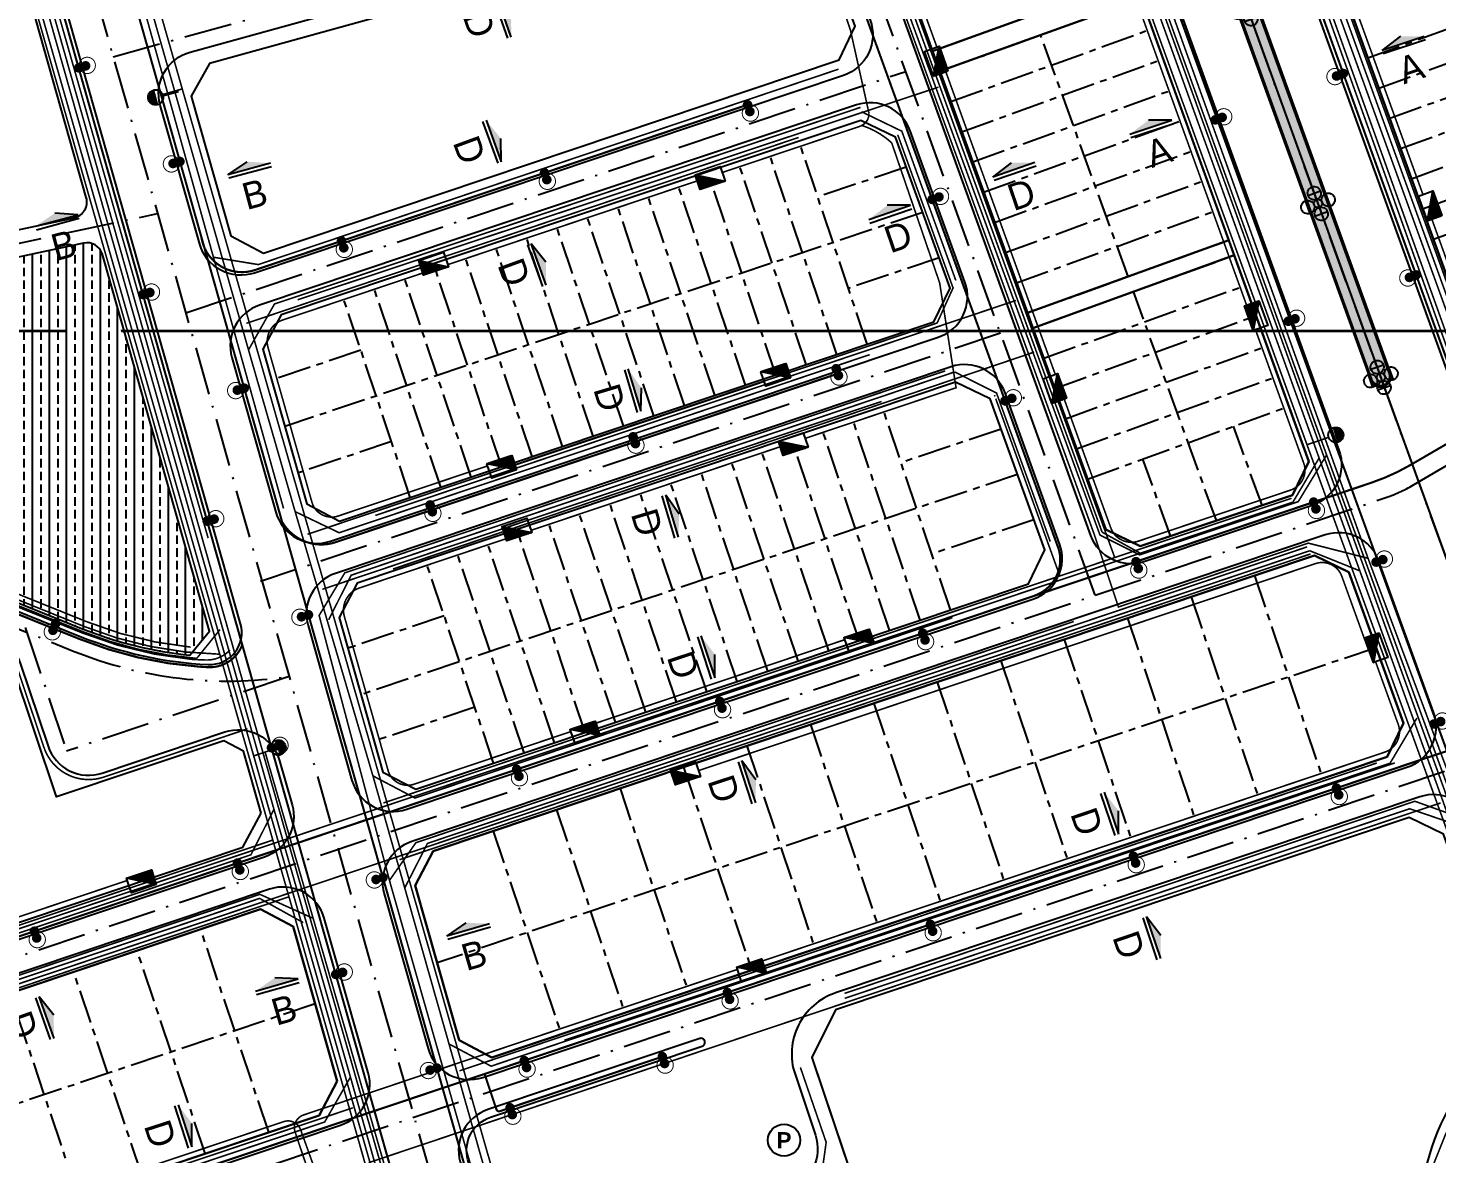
# Model space of a CAD drawing. Header units: metres. Extents: x 563371 to 571261, y 2062953 to 2068466.
# Drawn here: x 568429 to 568692, y 2066082.4 to 2066292.7 of the extents above; entities that cross this region are included whole.
import ezdxf
from ezdxf.enums import TextEntityAlignment as Align

# ---------------------------------------------------------------- set-up
doc = ezdxf.new("R2010")
doc.units = ezdxf.units.M
for name, pattern in [('ACAD_ISO10W100', [18.5, 12, -3, 0.5, -3]), ('CENTER', [2, 1.25, -0.25, 0.25, -0.25]), ('DOT', [0.25, 0, -0.25]), ('HIDDEN', [0.375, 0.25, -0.125])]:
    doc.linetypes.add(name, pattern=pattern)
for name, color, linetype in [('01-Thoatnuoc', 7, 'CONTINUOUS'), ('BoThamCo', 94, 'CONTINUOUS'), ('cap nuoc', 5, 'CONTINUOUS'), ('ChiaLo', 128, 'CENTER'), ('datOBt', 42, 'CONTINUOUS'), ('datoHonHop', 42, 'CONTINUOUS'), ('datOlienke', 42, 'CONTINUOUS'), ('datTruog', 134, 'CONTINUOUS'), ('Dien', 1, 'CONTINUOUS'), ('Dien CS', 2, 'CONTINUOUS'), ('Dien SH', 6, 'CONTINUOUS'), ('ghi_chu', 7, 'CONTINUOUS'), ('hacth', 7, 'CONTINUOUS'), ('hacth sdd', 8, 'CONTINUOUS'), ('Khung ban ve', 7, 'CONTINUOUS'), ('LogDg', 7, 'CONTINUOUS'), ('MC', 7, 'CONTINUOUS'), ('ONG CAP NUOC', 32, 'DOT'), ('RANHGIOI', 2, 'HIDDEN'), ('thoatnuoc', 3, 'CONTINUOUS'), ('TimDg', 222, 'CONTINUOUS'), ('TTLL', 170, 'CONTINUOUS'), ('ViaHeS', 32, 'CONTINUOUS')]:
    doc.layers.add(name, color=color, linetype=linetype)
doc.layers.add('DEN CH', color=3, linetype='CONTINUOUS', lineweight=15)
doc.styles.add('ARIALB', font='VHARIALB.ttf', dxfattribs={"width": 0.75})
doc.styles.add('VnBlackH', font='VHBLACK.ttf')
doc.linetypes.add('CAP NUOC ----N----N----N----', pattern='A,4,-2,["N",Standard,S=1.5,R=0,X=-1.5,Y=-0.75],-1.5', length=7.5)
doc.linetypes.add('DD0', pattern='A,12.7,-5.08,["0,4kV",Standard,S=2.54,R=0,X=-2.54,Y=-1.27],-9.35', length=27.13)
doc.linetypes.add('DIEN22KV', pattern='A,12.7,-5.08,["22KV",Standard,S=2.54,R=0,X=-2.54,Y=-1.27],-9.08', length=26.86)
doc.linetypes.add('DIEN35KV', pattern='A,12.7,-5.08,["35KV",Standard,S=2.54,R=0,X=-2.54,Y=-1.27],-9.08', length=26.86)
doc.linetypes.add('DIENCS_LINE', pattern='A,12.7,-5.08,["CS",Standard,S=2.54,R=0,X=-2.54,Y=-1.27],-6.35', length=24.13)
doc.linetypes.add('THOAT NUOC BAN ----C----C----C----', pattern='A,9,-3,["C",Standard,S=2,R=0,X=-1.5,Y=-1],-3', length=15)
doc.linetypes.add('Thong tin', pattern='A,12.7,-5.08,["TTLL",Standard,S=2.54,R=0,X=-2.54,Y=-1.27],-9.08', length=26.86)
doc.linetypes.add('TN_WATER_SUPPLY', pattern='A,0.5,-0.2,["TN",Standard,S=0.1,R=0,X=-0.1,Y=-0.05],-0.2', length=0.9)

# ---------------------------------------------------------------- blocks, each defined once
blk = doc.blocks.new('dsl')
at = {"color": 158, "linetype": 'DOT'}
blk.add_wipeout([(0, 1.5), (0.34, 1.46), (0.73, 1.31), (1.02, 1.1), (1.23, 0.85), (1.35, 0.64), (1.44, 0.41), (1.5, 0), (1.44, -0.42), (1.33, -0.7), (1.15, -0.96), (0.91, -1.19), (0.61, -1.37), (0.38, -1.45), (0, -1.5), (-0.46, -1.43), (-0.79, -1.27), (-1.14, -0.97), (-1.32, -0.72), (-1.43, -0.46), (-1.49, -0.14), (-1.5, 0), (-1.46, 0.34), (-1.34, 0.68), (-1.17, 0.94), (-0.92, 1.19), (-0.63, 1.36), (-0.25, 1.48)], dxfattribs=at).dxf.layer = 'ghi_chu'
at = {"layer": 'ghi_chu', "color": 32}
blk.add_circle((0, 0), 1.5, dxfattribs=at)
at = {"layer": 'ghi_chu', "style": 'ARIALB'}
blk.add_attdef('01', text='', height=1.5, dxfattribs=at).set_placement((0, -0.75), align=Align.CENTER)
blk = doc.blocks.new('b')
at = {"layer": 'MC', "linetype": 'Continuous', "extrusion": (3.39823e-17, -4.39919e-09, 1)}
blk.add_hatch(color=6, dxfattribs=at).paths.add_polyline_path([(-717, 264), (-554, 209), (-880, 209)])
at = {"layer": 'MC', "linetype": 'Continuous', "extrusion": (-3.39823e-17, -4.39919e-09, 1)}
blk.add_hatch(color=6, dxfattribs=at).paths.add_polyline_path([(747, 264), (584, 209), (910, 209)])
at = {"layer": 'MC', "color": 6, "linetype": 'Continuous'}
for p, q in [((-880, 209, 0), (-554, 209, 0)), ((-554, 209, 0), (-717, 264, 0)), ((584, 209, 0), (747, 264, 0)), ((910, 209, 0), (584, 209, 0)), ((-880, 182, 0), (-554, 182, 0)), ((910, 182, 0), (584, 182, 0))]:
    blk.add_line(p, q, dxfattribs=at)
at = {"layer": 'MC', "style": 'VnBlackH'}
for rotation, p in [(0, (-716, -79)), (360, (738, -79))]:
    blk.add_text('b', height=197, rotation=rotation, dxfattribs=at).set_placement(p, align=Align.CENTER)
blk = doc.blocks.new('a')
at = {"layer": 'MC', "linetype": 'Continuous', "extrusion": (3.39823e-17, -4.39919e-09, 1)}
blk.add_hatch(color=6, dxfattribs=at).paths.add_polyline_path([(-964, 96), (-801, 42), (-1127, 42)])
at = {"layer": 'MC', "linetype": 'Continuous', "extrusion": (-3.39823e-17, -4.39919e-09, 1)}
blk.add_hatch(color=6, dxfattribs=at).paths.add_polyline_path([(992, 102), (829, 47), (1155, 47)])
at = {"layer": 'MC', "color": 6, "linetype": 'Continuous'}
for p, q in [((-1127, 42, 0), (-801, 42, 0)), ((-1127, 15, 0), (-801, 15, 0)), ((-801, 42, 0), (-964, 96, 0)), ((829, 47, 0), (992, 102, 0)), ((1155, 47, 0), (829, 47, 0)), ((1155, 20, 0), (829, 20, 0))]:
    blk.add_line(p, q, dxfattribs=at)
at = {"layer": 'MC', "style": 'VnBlackH'}
for rotation, p in [(0, (-963, -246)), (360, (990, -241))]:
    blk.add_text('a', height=197, rotation=rotation, dxfattribs=at).set_placement(p, align=Align.CENTER)
blk = doc.blocks.new('e')
at = {"layer": 'MC', "linetype": 'Continuous', "extrusion": (3.39823e-17, -4.39919e-09, 1)}
blk.add_hatch(color=6, dxfattribs=at).paths.add_polyline_path([(-473, 282), (-310, 227), (-636, 227)])
at = {"layer": 'MC', "linetype": 'Continuous', "extrusion": (-3.39823e-17, -4.39919e-09, 1)}
blk.add_hatch(color=6, dxfattribs=at).paths.add_polyline_path([(493, 282), (330, 227), (656, 227)])
at = {"layer": 'MC', "color": 6, "linetype": 'Continuous'}
for p, q in [((-636, 227, 0), (-310, 227, 0)), ((-310, 227, 0), (-473, 282, 0)), ((330, 227, 0), (493, 282, 0)), ((656, 227, 0), (330, 227, 0)), ((-636, 200, 0), (-310, 200, 0)), ((656, 200, 0), (330, 200, 0))]:
    blk.add_line(p, q, dxfattribs=at)
at = {"layer": 'MC', "style": 'VnBlackH'}
for rotation, p in [(0, (-472, -61)), (360, (486, -61))]:
    blk.add_text('d', height=197, rotation=rotation, dxfattribs=at).set_placement(p, align=Align.CENTER)
blk = doc.blocks.new('TCT')
at = {"layer": 'Dien SH', "linetype": 'ACAD_ISO10W100'}
h = blk.add_hatch(dxfattribs=at)
h.set_pattern_fill('ANSI31', color=8, scale=0.2, angle=359.8821, style=0)
h.set_pattern_definition([(44.8821451, (4489.845165, -1045.592617), (-0.01764126996, 0.0177139943), [])])
h.paths.add_polyline_path([(-0.86, 0.5), (-2.41, -0.26), (-2.42, -1.41), (2.41, -1.42)])
h.paths.add_polyline_path([(-0.86, 0.5), (-2.41, 1.42), (-2.41, -0.26)])
at = {"layer": 'Dien SH', "color": 4, "linetype": 'ACAD_ISO10W100'}
blk.add_line((-2.41, 1.41), (2.41, -1.41), dxfattribs=at)
at = {"layer": 'Dien SH', "color": 4, "linetype": 'Continuous'}
blk.add_lwpolyline([(-2.41, 1.41), (2.41, 1.41), (2.41, -1.41), (-2.41, -1.41)], close=True, dxfattribs=at)
blk = doc.blocks.new('CS01')
at = {"layer": 'Dien CS', "color": 7, "linetype": 'Continuous', "ltscale": 20}
for points, const_width in [([(0.33, 0.3, -1), (-0.33, -0.3, -1)], 0.899), ([(1.13, -0.63, -1), (-1.13, -2.68, -1)], 0.18), ([(0.33, -1.04, -1), (-0.33, -1.64, -1)], 0.899)]:
    blk.add_lwpolyline(points, format="xyb", close=True, dxfattribs=dict(at, const_width=const_width))
blk = doc.blocks.new('*E161')
at = {"layer": 'DEN CH'}
h = blk.add_hatch(color=256, dxfattribs=at)
h.paths.add_polyline_path([(2380624.58, -1351125.02, -0.000003), (2380624.58, -1351125.02, 0.390931), (2380623.09, -1351126.4, -0.012519), (2380623.08, -1351126.52, 0.414211), (2380624.58, -1351128.02, -0.000003), (2380624.58, -1351128.02, 0.414211), (2380626.08, -1351126.52, 0.414211)])
h.paths.add_polyline_path([(2380628.48, -1351124.12, 0.414214), (2380626.08, -1351126.52, 0.414214), (2380628.48, -1351128.92)])
h.paths.add_polyline_path([(2380626.98, -1351122.62), (2380622.18, -1351122.62, 0.414212), (2380624.58, -1351125.02, -0.000004), (2380624.58, -1351125.02, 0.414212)])
h.paths.add_polyline_path([(2380623.08, -1351126.52, -0.020036), (2380623.09, -1351126.4, 0.003757), (2380623.09, -1351126.36, 0.414214), (2380620.69, -1351123.96), (2380620.69, -1351128.76, 0.395271)])
h.paths.add_polyline_path([(2380624.58, -1351128.02, -0.000004), (2380624.58, -1351128.02, 0.414212), (2380622.18, -1351130.42), (2380626.98, -1351130.42, 0.414212)])
blk = doc.blocks.new('den chum')
at = {"layer": 'Dien CS', "color": 11}
for p, q in [((-2.03, 1.33), (-2.03, -1.17)), ((-1.25, 2.03), (1.25, 2.03)), ((2.03, 1.25), (2.03, -1.25)), ((-1.25, -2.03), (1.25, -2.03))]:
    blk.add_line(p, q, dxfattribs=at)
for centre, major_axis in [((0, 2.03), (0.882, 0.882)), ((-2.03, 0.08), (0.882, 0.882)), ((0, 0), (0.552, 0.552)), ((2.03, 0), (0.882, 0.882)), ((0, -2.03), (0.882, 0.882))]:
    blk.add_ellipse(centre, major_axis=major_axis, ratio=1, start_param=5.497787, end_param=11.780972, dxfattribs=at)
at = {"layer": 'Dien CS', "xscale": 0.5199999998789281, "yscale": 0.520000000181608, "zscale": 0.52}
blk.add_blockref('*E161', (-1237924.78, 702585.79), dxfattribs=at)
blk = doc.blocks.new('cs12')
at = {"layer": 'Dien CS', "color": 7, "linetype": 'Continuous', "ltscale": 20}
for points, const_width in [([(1.13, 0.63, 1), (-1.13, 2.68, 1)], 0.18), ([(0.33, 1.04, 1), (-0.33, 1.64, 1)], 0.899), ([(0.33, 0.3, -1), (-0.33, -0.3, -1)], 0.899)]:
    blk.add_lwpolyline(points, format="xyb", close=True, dxfattribs=dict(at, const_width=const_width))

msp = doc.modelspace()

# ---------------------------------------------------------------- hatches: boundary and pattern name
at = {"layer": 'cap nuoc'}
for points in [[(568452.386, 2066281.126, 0.4142136), (568451.386, 2066279.388, 0.4142136), (568453.125, 2066278.388)], [(568673.632, 2066215.361, 0.4142136), (568674.519, 2066217.159, 0.4142136), (568672.721, 2066218.046)], [(568476.105, 2066156.958, 0.4142136), (568476.992, 2066158.756, 0.4142136), (568475.194, 2066159.643)]]:
    msp.add_hatch(color=1, dxfattribs=at).paths.add_polyline_path(points)
at = {"layer": 'hacth sdd'}
h = msp.add_hatch(dxfattribs=at)
h.set_pattern_fill('CROSS', color=64, scale=0.05, style=0)
h.set_pattern_definition([(0, (568643.16807, 2066226.03556), (0.3175, 0.3175), [0.15875, -0.47625]), (90, (568643.24745, 2066225.95618), (-0.3175, 0.3175), [0.15875, -0.47625])])
edge = h.paths.add_edge_path()
edge.add_line((568643.168, 2066328.55), (568679.866, 2066227.086))
edge.add_arc((568681.512, 2066227.681), 1.75, 199.88428, 379.88428)
edge.add_line((568683.157, 2066228.276), (568646.459, 2066329.74))
edge.add_arc((568644.814, 2066329.145), 1.75, 19.88428, 199.88428)

# ---------------------------------------------------------------- linework, layer by layer
at = {"layer": '01-Thoatnuoc', "linetype": 'THOAT NUOC BAN ----C----C----C----', "ltscale": 0.5, "const_width": 0.3}
for points in [[(568648.239, 2066362.787), (568696.905, 2066226.986)], [(568621.108, 2066352.209), (568671.456, 2066212.977)], [(568585.931, 2066315.756), (568629.132, 2066198), (568636.534, 2066194.307), (568666.164, 2066204.25), (568671.456, 2066212.977)], [(568457.066, 2066280.808), (568454.159, 2066280.023)], [(568470.101, 2066232.586), (568474.953, 2066241.161), (568584.407, 2066277.893)], [(568584.579, 2066277.078), (568592.12, 2066273.435), (568602.204, 2066245.556)], [(568470.101, 2066232.586), (568478.642, 2066202.968)], [(568478.686, 2066202.442), (568487.02, 2066198.44), (568586.115, 2066231.696)], [(568485.068, 2066182.162), (568489.274, 2066190.501), (568601.986, 2066228.469)], [(568601.986, 2066228.469), (568609.812, 2066224.522), (568619.843, 2066196.785)], [(568671.456, 2066212.977), (568696.813, 2066143.521)], [(568478.642, 2066202.968), (568493.339, 2066153.027)], [(568499.284, 2066132.083), (568503.528, 2066140.415), (568667.816, 2066195.796)], [(568493.339, 2066153.027), (568501.192, 2066148.887), (568601.582, 2066182.577)], [(568507.555, 2066102.948), (568515.408, 2066098.807), (568684.184, 2066155.448)], [(568493.339, 2066153.027), (568507.555, 2066102.948)], [(568346.507, 2066096.451), (568470.552, 2066138.282), (568474.859, 2066146.777)], [(568474.859, 2066146.777), (568489.137, 2066096.763)], [(568581.456, 2066111.479), (568686.964, 2066146.887), (568696.813, 2066143.521)], [(568351.523, 2066089.529), (568472.17, 2066130.142), (568480.33, 2066125.616)], [(568507.555, 2066102.948), (568522.249, 2066051.186)], [(568361.899, 2066047.29), (568484.327, 2066088.377), (568489.137, 2066096.763)], [(568489.137, 2066096.763), (568503.925, 2066044.752)]]:
    msp.add_lwpolyline(points, dxfattribs=at)
at = {"layer": 'BoThamCo'}
msp.add_lwpolyline([(568643.168, 2066328.55), (568679.866, 2066227.086, 1), (568683.157, 2066228.276), (568646.459, 2066329.74, 1)], format="xyb", close=True, dxfattribs=at)
for points in [[(568583.434, 2066293.042), (568576.454, 2066312.339), (568569.935, 2066315.708), (568462.842, 2066286.091), (568459.389, 2066279.949), (568466.786, 2066253.891), (568472.891, 2066250.671), (568580.394, 2066286.749)], [(568636.856, 2066298.226), (568635.495, 2066301.987), (568597.88, 2066288.382), (568599.24, 2066284.621)], [(568654.202, 2066250.266), (568653.181, 2066253.087), (568615.566, 2066239.483), (568616.587, 2066236.661)]]:
    msp.add_lwpolyline(points, close=True, dxfattribs=at)
at = {"layer": 'cap nuoc', "color": 1}
for p, q in [((568453.125, 2066278.388), (568452.386, 2066281.126)), ((568672.721, 2066218.046), (568673.632, 2066215.361)), ((568475.194, 2066159.643), (568476.105, 2066156.958))]:
    msp.add_line(p, q, dxfattribs=at)
at = {"layer": 'cap nuoc', "color": 1, "linetype": 'Continuous'}
for centre in [(568452.755, 2066279.757), (568673.177, 2066216.703), (568475.649, 2066158.301)]:
    msp.add_circle(centre, 1.418, dxfattribs=at)
at = {"layer": 'ChiaLo', "ltscale": 5}
for points in [[(568597.88, 2066288.382), (568635.495, 2066301.987)], [(568679.152, 2066287.129), (568716.767, 2066300.734)], [(568599.24, 2066284.621), (568636.856, 2066298.226)], [(568681.192, 2066281.486), (568718.808, 2066295.091)], [(568601.281, 2066278.979), (568638.896, 2066292.583)], [(568634.374, 2066246.285), (568618.048, 2066291.423)], [(568683.233, 2066275.844), (568720.848, 2066289.449)], [(568603.322, 2066273.336), (568640.937, 2066286.941)], [(568685.274, 2066270.202), (568722.889, 2066283.807)], [(568605.363, 2066267.694), (568642.978, 2066281.299)], [(568687.315, 2066264.56), (568724.93, 2066278.164)], [(568607.403, 2066262.052), (568645.019, 2066275.657)], [(568585.647, 2066233.662), (568572.92, 2066271.583)], [(568689.355, 2066258.917), (568726.97, 2066272.522)], [(568579.959, 2066231.753), (568567.232, 2066269.674)], [(568609.444, 2066256.409), (568647.059, 2066270.014)], [(568574.27, 2066229.844), (568561.544, 2066267.765)], [(568592.959, 2066266.705), (568576.42, 2066261.155)], [(568691.396, 2066253.275), (568729.011, 2066266.88)], [(568562.894, 2066226.026), (568550.168, 2066263.947)], [(568568.582, 2066227.935), (568555.856, 2066265.856)], [(568611.485, 2066250.767), (568649.1, 2066264.372)], [(568557.206, 2066224.117), (568544.479, 2066262.038)], [(568596.021, 2066258.239), (568476.899, 2066218.263)], [(568545.829, 2066220.299), (568533.103, 2066258.22)], [(568551.517, 2066222.208), (568538.791, 2066260.129)], [(568613.525, 2066245.125), (568651.141, 2066258.73)], [(568540.141, 2066218.39), (568527.415, 2066256.312)], [(568534.453, 2066216.481), (568521.726, 2066254.403)], [(568615.566, 2066239.483), (568653.181, 2066253.087)], [(568523.076, 2066212.663), (568510.35, 2066250.585)], [(568528.764, 2066214.572), (568516.038, 2066252.494)], [(568616.587, 2066236.661), (568654.202, 2066250.266)], [(568517.388, 2066210.754), (568504.662, 2066248.676)], [(568599.083, 2066249.774), (568582.147, 2066244.09)], [(568511.7, 2066208.845), (568498.974, 2066246.767)], [(568500.323, 2066205.027), (568487.597, 2066242.949)], [(568506.012, 2066206.936), (568493.285, 2066244.858)], [(568618.627, 2066231.019), (568656.243, 2066244.624)], [(568650.862, 2066200.697), (568635.394, 2066243.464)], [(568620.668, 2066225.377), (568658.283, 2066238.982)], [(568491.097, 2066232.521), (568474.439, 2066226.93)], [(568622.709, 2066219.735), (568660.324, 2066233.339)], [(568624.749, 2066214.092), (568662.365, 2066227.697)], [(568601.212, 2066184.035), (568588.485, 2066221.956)], [(568626.79, 2066208.45), (568664.405, 2066222.055)], [(568595.523, 2066182.126), (568582.797, 2066220.048)], [(568584.147, 2066178.308), (568571.421, 2066216.23)], [(568589.835, 2066180.217), (568577.109, 2066218.139)], [(568610.651, 2066217.792), (568591.985, 2066211.528)], [(568659.397, 2066203.562), (568654.061, 2066218.313)], [(568496.824, 2066215.456), (568479.36, 2066209.595)], [(568578.459, 2066176.399), (568565.732, 2066214.321)], [(568572.77, 2066174.49), (568560.044, 2066212.412)], [(568642.328, 2066197.833), (568637.134, 2066212.191)], [(568613.712, 2066209.326), (568491.115, 2066168.183)], [(568561.394, 2066170.672), (568548.668, 2066208.594)], [(568567.082, 2066172.581), (568554.356, 2066210.503)], [(568555.706, 2066168.763), (568542.98, 2066206.685)], [(568544.329, 2066164.946), (568531.603, 2066202.867)], [(568550.018, 2066166.854), (568537.291, 2066204.776)], [(568538.641, 2066163.037), (568525.915, 2066200.958)], [(568616.774, 2066200.861), (568597.712, 2066194.463)], [(568532.953, 2066161.128), (568520.227, 2066199.049)], [(568521.576, 2066157.31), (568508.85, 2066195.231)], [(568527.265, 2066159.219), (568514.538, 2066197.14)], [(568515.888, 2066155.401), (568503.162, 2066193.322)], [(568657.99, 2066190.432), (568670.716, 2066152.51)], [(568646.14, 2066186.455), (568658.866, 2066148.533)], [(568506.662, 2066182.894), (568488.655, 2066176.851)], [(568634.289, 2066182.478), (568647.015, 2066144.556)], [(568680.715, 2066176.962), (568505.331, 2066118.104)], [(568622.439, 2066178.501), (568635.165, 2066140.579)], [(568610.588, 2066174.524), (568623.314, 2066136.602)], [(568598.738, 2066170.547), (568611.464, 2066132.625)], [(568586.887, 2066166.57), (568599.613, 2066128.648)], [(568512.388, 2066165.829), (568493.576, 2066159.516)], [(568575.037, 2066162.593), (568587.763, 2066124.672)], [(568563.186, 2066158.616), (568575.912, 2066120.695)], [(568551.336, 2066154.639), (568564.062, 2066116.718)], [(568539.485, 2066150.662), (568552.212, 2066112.741)], [(568527.635, 2066146.685), (568540.361, 2066108.764)], [(568515.784, 2066142.708), (568528.511, 2066104.787)], [(568473.884, 2066086.454), (568461.157, 2066124.376)], [(568462.033, 2066082.477), (568449.307, 2066120.399)], [(568450.183, 2066078.5), (568437.456, 2066116.422)], [(568438.332, 2066074.523), (568425.606, 2066112.445)], [(568482.553, 2066110.46), (568420.118, 2066089.507)]]:
    msp.add_lwpolyline(points, dxfattribs=at)
at = {"layer": 'datOBt'}
for points in [[(568682.779, 2066156.558), (568685.819, 2066162.851), (568675.611, 2066191.073), (568669.17, 2066194.184), (568504.604, 2066138.956), (568501.229, 2066132.555), (568509.434, 2066103.653), (568515.539, 2066100.434)], [(568486.655, 2066096.008), (568478.451, 2066124.911), (568472.345, 2066128.13), (568413.755, 2066108.468), (568426.482, 2066070.546), (568483.281, 2066089.608)]]:
    msp.add_lwpolyline(points, close=True, dxfattribs=at)
at = {"layer": 'datoHonHop', "linetype": 'ByBlock'}
msp.add_lwpolyline([(568689.251, 2066076.314, -0.1211185), (568699.164, 2066098.556, 0.2573061), (568702.176, 2066117.626), (568693.302, 2066142.16), (568686.862, 2066145.271), (568579.734, 2066109.319), (568575.325, 2066100.456), (568597.596, 2066034.093), (568647.001, 2066050.673, 0.0079745), (568676.533, 2066061.111, 0.2651941)], format="xyb", close=True, dxfattribs=at)
at = {"layer": 'datOlienke'}
for points in [[(568735.833, 2066248.018), (568695.715, 2066358.939), (568689.431, 2066361.643), (568661.854, 2066349.623), (568658.972, 2066342.923), (568700.692, 2066227.573), (568706.715, 2066225.385), (568733.212, 2066240.801)], [(568625.506, 2066329.606), (568619.104, 2066332.607), (568590.892, 2066322.403), (568587.891, 2066316.001), (568597.88, 2066288.382), (568635.495, 2066301.987)], [(568636.856, 2066298.226), (568599.24, 2066284.621), (568615.566, 2066239.483), (568653.181, 2066253.087)], [(568598.085, 2066237.836), (568601.125, 2066244.129), (568590.918, 2066272.35), (568584.477, 2066275.461), (568476.172, 2066239.115), (568472.797, 2066232.714), (568481.002, 2066203.811), (568487.107, 2066200.592)], [(568654.202, 2066250.266), (568616.587, 2066236.661), (568630.196, 2066199.034), (568636.636, 2066195.923), (568665.088, 2066205.471), (568668.127, 2066211.764)], [(568618.816, 2066195.216), (568608.609, 2066223.437), (568602.168, 2066226.548), (568490.388, 2066189.035), (568487.013, 2066182.635), (568495.218, 2066153.732), (568501.323, 2066150.513), (568615.777, 2066188.923)]]:
    msp.add_lwpolyline(points, close=True, dxfattribs=at)
at = {"layer": 'datTruog', "linetype": 'ByBlock'}
msp.add_lwpolyline([(568472.439, 2066146.088), (568469.156, 2066157.653), (568465.493, 2066159.585), (568434.26, 2066149.103), (568426.032, 2066173.622), (568422.295, 2066177.588), (568418.75, 2066179.017, 0.1713105), (568318.991, 2066183.4), (568315.823, 2066177.125), (568341.036, 2066101.995), (568347.367, 2066098.846), (568469.065, 2066139.687)], format="xyb", close=True, dxfattribs=at)
at = {"layer": 'Dien', "linetype": 'DIEN35KV', "ltscale": 0.4, "const_width": 0.3, "elevation": 0}
msp.add_lwpolyline([(568594.875, 2066516.324), (568610.616, 2066469.352), (568734.771, 2066126.956), (568772.926, 2066018.891)], dxfattribs=at)
at = {"layer": 'Dien', "color": 10, "linetype": 'DIEN22KV', "ltscale": 0.4, "const_width": 0.3}
msp.add_lwpolyline([(568591.513, 2066432.412), (568752.327, 2065987.533)], dxfattribs=at)
at = {"layer": 'Dien CS', "color": 11, "linetype": 'DIENCS_LINE', "ltscale": 0.5, "const_width": 0.4}
for points in [[(568778.12, 2065996.859), (568743.71, 2066093.053), (568606.358, 2066472.81), (568592.41, 2066515.519)], [(568766.162, 2065992.582), (568731.759, 2066088.755), (568594.347, 2066468.678), (568580.338, 2066511.577)]]:
    msp.add_lwpolyline(points, dxfattribs=at)
for points in [[(568550.174, 2066392.351), (568621.474, 2066195.218, -0.3798651), (568617.155, 2066186.777, 21.8874424)], [(568580.071, 2066228.112), (568504.228, 2066202.659), (568486.39, 2066196.673, -0.3649437), (568476.26, 2066200.673)], [(568845.11, 2066121.724), (568845.11, 2066121.724, -0.0505152), (568661.36, 2066036.55, -0.0502179)], [(568547.388, 2066100.574), (568517.051, 2066090.393, -0.4142136), (568516.418, 2066090.708), (568514.191, 2066097.344)]]:
    msp.add_lwpolyline(points, format="xyb", dxfattribs=at)
at = {"layer": 'Dien CS', "color": 11, "linetype": 'DIENCS_LINE', "ltscale": 0.5, "const_width": 0.4, "elevation": 0}
msp.add_lwpolyline([(568461.297, 2066253.671), (568461.297, 2066253.671, 0.4661788), (568471.265, 2066247.489), (568563.311, 2066278.379)], format="xyb", dxfattribs=at)
at = {"layer": 'Dien SH', "color": 6, "linetype": 'DD0', "ltscale": 0.45, "const_width": 0.3}
for points in [[(568569.614, 2066312.811), (568586.073, 2066317.235, -0.3896902), (568589.073, 2066315.671), (568598.665, 2066289.151)], [(568558.497, 2066265.688), (568584.283, 2066274.342, 0.3309623), (568585.987, 2066276.79), (568582.521, 2066292.31), (568576.395, 2066310.722, -0.0847874), (568574.68, 2066310.974), (568570.947, 2066309.815)], [(568584.537, 2066274.55, -0.1102394), (568590.23, 2066271.257), (568599.186, 2066245.1, -0.5959729), (568599.186, 2066245.1), (568602.251, 2066225.521), (568574.062, 2066216.061)], [(568691.129, 2066256.953), (568701.645, 2066227.878, 0.045778), (568706.265, 2066226.28), (568732.722, 2066241.673, -0.0198603), (568734.852, 2066247.791), (568726.863, 2066269.878)], [(568514.747, 2066210.923), (568486.828, 2066201.553, -0.4330014), (568481.935, 2066204.185), (568473.753, 2066233.007, -0.4065787), (568476.555, 2066238.189), (568502.657, 2066246.948)], [(568622.442, 2066223.413), (568631.142, 2066199.357, 0.4141453), (568636.391, 2066196.896), (568664.748, 2066206.412, 0.4167788), (568667.198, 2066211.393), (568658.176, 2066236.338)], [(568518.222, 2066197.322), (568490.813, 2066188.123, 0.3988652), (568487.999, 2066182.823), (568496.176, 2066154.018, 0.4306859), (568501.049, 2066151.476), (568530.312, 2066161.296)], [(568554.136, 2066153.997), (568669.38, 2066192.672, -0.3937917), (568674.236, 2066190.466), (568678.471, 2066178.756)], [(568566.067, 2066118.445), (568682.313, 2066157.457, 0.4101083), (568684.875, 2066162.519), (568680.608, 2066174.318)], [(568483.364, 2066072.931), (568478.803, 2066086.523, -0.4142136), (568480.377, 2066089.688), (568561.421, 2066116.886)], [(568426.496, 2066071.606), (568476.691, 2066088.451, -0.4082146), (568479.839, 2066086.925), (568484.91, 2066072.785)]]:
    msp.add_lwpolyline(points, format="xyb", dxfattribs=at)
for points in [[(568670.722, 2066313.376), (568689.462, 2066261.561)], [(568656.51, 2066240.946), (568635.989, 2066297.681)], [(568600.332, 2066284.543), (568620.775, 2066228.021)], [(568507.303, 2066248.507), (568553.851, 2066264.129)], [(568566.418, 2066226.681), (568519.87, 2066211.06)], [(568569.416, 2066214.502), (568522.868, 2066198.881)], [(568534.958, 2066162.855), (568581.506, 2066178.477)], [(568447.463, 2066133.492), (568414.187, 2066122.325)]]:
    msp.add_lwpolyline(points, dxfattribs=at)
at = {"layer": 'Khung ban ve', "color": 250, "const_width": 0.5}
msp.add_lwpolyline([(569223.928, 2066236.109), (567973.928, 2066236.109)], dxfattribs=at)
at = {"layer": 'LogDg'}
for points in [[(568687.929, 2066364.263), (568657.614, 2066351.054, 0.3956287), (568653.287, 2066340.999), (568694.898, 2066225.951, 0.4679364), (568706.444, 2066221.757), (568735.436, 2066238.624, 0.3624568), (568738.936, 2066248.26), (568698.648, 2066359.65, 0.4330459)], [(568589.872, 2066325.224), (568620.904, 2066336.448, -0.4142136), (568631.148, 2066331.646), (568673.753, 2066213.85, -0.4210432), (568668.776, 2066203.545), (568637.482, 2066193.043, -0.4074168), (568627.414, 2066197.906), (568585.07, 2066314.98, -0.4142136)], [(568489.418, 2066152.19, 0.4281041), (568499.66, 2066146.79), (568616.619, 2066186.041, 0.4210432), (568621.597, 2066196.347), (568611.391, 2066224.566, 0.4074168), (568601.323, 2066229.429), (568486.368, 2066190.851, 0.4004581), (568481.217, 2066181.082)], [(568500.584, 2066140.771, 0.4004581), (568495.433, 2066131.002), (568503.634, 2066102.111, 0.4281041), (568513.876, 2066096.711), (568686.467, 2066154.632, 0.4210432), (568691.445, 2066164.937), (568681.238, 2066193.156, 0.4074168), (568671.17, 2066198.019)]]:
    msp.add_lwpolyline(points, format="xyb", close=True, dxfattribs=at)
for points in [[(568642.933, 2066328.465), (568679.631, 2066227.001, 1), (568683.392, 2066228.361), (568646.695, 2066329.825, 1), (568642.933, 2066328.465)], [(568593.7, 2066273.479, 0.4074168), (568583.631, 2066278.342), (568472.152, 2066240.93, 0.4004581), (568467.001, 2066231.161), (568475.202, 2066202.269, 0.4281041), (568485.444, 2066196.869), (568598.928, 2066234.954, 0.4210432), (568603.906, 2066245.26), (568593.7, 2066273.479)], [(568492.452, 2066097.561), (568484.25, 2066126.453, 0.4281041), (568474.009, 2066131.853), (568350.23, 2066090.314, 0.4142136), (568345.191, 2066080.184), (568354.736, 2066051.743, 0.4142136), (568364.866, 2066046.704), (568487.301, 2066087.793, 0.4004581), (568492.452, 2066097.561)], [(568514.8, 2066090.692, 0.4004581), (568509.649, 2066080.923), (568512.178, 2066072.014, 0.4142136), (568513.104, 2066071.497, 0.4142136), (568513.621, 2066072.424), (568511.092, 2066081.333, -0.4004581), (568515.277, 2066089.27), (568554.845, 2066102.549, 0.4142136), (568555.317, 2066103.498, 0.4142136), (568554.368, 2066103.971), (568514.8, 2066090.692)]]:
    msp.add_lwpolyline(points, format="xyb", dxfattribs=at)
at = {"layer": 'ONG CAP NUOC', "color": 122, "linetype": 'CAP NUOC ----N----N----N----', "ltscale": 0.6, "const_width": 0.3}
for points in [[(568761.121, 2066058.914), (568748.301, 2066094.752), (568623.231, 2066440.549)], [(568729.302, 2066044.848), (568715.699, 2066082.876), (568590.136, 2066428.846)], [(568558.01, 2066397.303), (568631.873, 2066193.83)], [(568454.073, 2066280.282), (568457.728, 2066281.33)], [(568469.699, 2066237.545), (568572.857, 2066272.271)], [(568601.691, 2066244.154), (568591.351, 2066272.771)], [(568481.126, 2066198.15), (568598.712, 2066237.611), (568601.76, 2066244.303)], [(568609.506, 2066223.897), (568609.411, 2066224.16)], [(568483.907, 2066187.869), (568588.336, 2066222.961)], [(568621.635, 2066190.362), (568609.662, 2066223.465)], [(568667.792, 2066214.877), (568671.834, 2066216.248)], [(568495.296, 2066147.963), (568664.912, 2066204.885)], [(568498.303, 2066137.369), (568668.473, 2066194.477)], [(568470.981, 2066156.717), (568474.306, 2066157.845)], [(568509.499, 2066097.93), (568680.824, 2066155.426)], [(568346.659, 2066098.081), (568474.639, 2066141.03)], [(568350.967, 2066087.737), (568477.661, 2066130.441)], [(568364.178, 2066048.936), (568489.589, 2066091.023)]]:
    msp.add_lwpolyline(points, dxfattribs=at)
at = {"layer": 'thoatnuoc', "linetype": 'TN_WATER_SUPPLY', "ltscale": 10, "const_width": 0.3}
for points in [[(568597.083, 2066422.308), (568679.395, 2066193.107)], [(568462.563, 2066197.436), (568410.936, 2066378.255), (568403.235, 2066407)], [(568654.763, 2066342.409), (568698.963, 2066218.942)], [(568585.196, 2066315.845), (568627.945, 2066198.442), (568632.584, 2066184.568), (568668.037, 2066196.499), (568679.194, 2066193.665)], [(568476.646, 2066202.974), (568450.436, 2066296.897)], [(568580.303, 2066285.021), (568471.924, 2066248.523), (568463.565, 2066249.893)], [(568600.229, 2066228.668), (568488.086, 2066190.945), (568483.292, 2066182.99), (568496.598, 2066132.876)], [(568679.395, 2066193.107), (568708.642, 2066114.856), (568703.377, 2066098.229), (568696.193, 2066086.318), (568687.263, 2066062.446)], [(568624.229, 2066181.852), (568501.359, 2066140.539), (568496.43, 2066133.507)], [(568473.214, 2066157.433), (568517.5, 2066004.109)], [(568581.411, 2066112.392), (568687.943, 2066148.284), (568696.509, 2066145.205)], [(568496.598, 2066132.876), (568531.98, 2066008.892)], [(568482.07, 2066126.467), (568472.197, 2066130.916), (568418.03, 2066112.685)]]:
    msp.add_lwpolyline(points, dxfattribs=at)
at = {"layer": 'TimDg', "linetype": 'ACAD_ISO10W100', "ltscale": 0.75}
for points in [[(569091.243, 2064877.603), (569098.083, 2065004.259, 0.1155759), (569076.661, 2065124.595), (568731.759, 2066088.757), (568594.342, 2066468.69), (568350.743, 2067214.647), (568115.139, 2067803.004)], [(569579.458, 2066552.489), (569316.691, 2066388.631, -0.0121561), (569316.482, 2066388.507), (569007.707, 2066216.212), (568836.949, 2066116.999, -0.0506838), (568652.728, 2066033.609), (568203.78, 2065882.944), (567811.807, 2065759.32)]]:
    msp.add_lwpolyline(points, format="xyb", dxfattribs=at)
for points in [[(568628.248, 2066186.779), (568540.982, 2066428.055)], [(568444.819, 2066287.332), (568578.507, 2066324.304)], [(568610.557, 2066235.692), (568472.35, 2066189.311)], [(568477.676, 2066171.584), (568436.14, 2066157.645)]]:
    msp.add_lwpolyline(points, dxfattribs=at)
at = {"layer": 'TTLL', "color": 170, "linetype": 'Thong tin', "ltscale": 0.4, "const_width": 0.3}
for points in [[(568736.54, 2066124.91), (568621.656, 2066442.065)], [(568705.526, 2066114.072), (568590.795, 2066432.097)], [(568629.519, 2066198.548), (568548.762, 2066420.453)], [(568479.284, 2066241.954), (568598.96, 2066281.661)], [(568613.433, 2066241.822), (568493.784, 2066201.669)], [(568616.824, 2066232.172), (568497.081, 2066191.66)], [(568665.16, 2066204.156), (568670.058, 2066212.387)], [(568636.683, 2066194.599), (568629.519, 2066198.548)], [(568668.293, 2066195.071), (568677.658, 2066191.322)], [(568688.333, 2066163.839), (568683.306, 2066155.396)], [(568683.306, 2066155.396), (568529.1, 2066103.645)]]:
    msp.add_lwpolyline(points, dxfattribs=at)
msp.add_lwpolyline([(568681.082, 2066059.609, 0.0655966), (568688.803, 2066072.048, -0.0952549), (568701.079, 2066098.891, 0.0703601), (568705.526, 2066114.072, 0.247224)], format="xyb", dxfattribs=at)
at = {"layer": 'ViaHeS'}
for points in [[(568706.715, 2066225.385), (568700.692, 2066227.573), (568658.972, 2066342.923), (568661.854, 2066349.623), (568689.431, 2066361.643), (568695.715, 2066358.939), (568735.833, 2066248.018), (568733.212, 2066240.801)], [(568636.636, 2066195.923), (568630.196, 2066199.034), (568587.891, 2066316.001), (568590.892, 2066322.403), (568619.104, 2066332.607), (568625.506, 2066329.606), (568668.127, 2066211.764), (568665.088, 2066205.471)], [(568472.891, 2066250.671), (568580.394, 2066286.749), (568583.434, 2066293.042), (568576.454, 2066312.339), (568569.935, 2066315.708), (568462.842, 2066286.091), (568459.389, 2066279.949), (568466.786, 2066253.891)], [(568487.107, 2066200.592), (568598.085, 2066237.836), (568601.125, 2066244.129), (568590.918, 2066272.35), (568584.477, 2066275.461), (568476.172, 2066239.115), (568472.797, 2066232.714), (568481.002, 2066203.811)], [(568608.609, 2066223.437), (568602.168, 2066226.548), (568490.388, 2066189.035), (568487.013, 2066182.635), (568495.218, 2066153.732), (568501.323, 2066150.513), (568615.777, 2066188.923), (568618.816, 2066195.216)], [(568515.539, 2066100.434), (568509.434, 2066103.653), (568501.229, 2066132.555), (568504.604, 2066138.956), (568669.17, 2066194.184), (568675.611, 2066191.073), (568685.819, 2066162.851), (568682.779, 2066156.558)], [(568486.655, 2066096.008), (568483.281, 2066089.608), (568363.911, 2066049.548), (568357.58, 2066052.697), (568348.035, 2066081.138), (568351.185, 2066087.469), (568472.345, 2066128.13), (568478.451, 2066124.911)]]:
    msp.add_lwpolyline(points, close=True, dxfattribs=at)
msp.add_lwpolyline([(568439.809, 2066261.036), (568421.021, 2066327.221)], dxfattribs=at)
msp.add_arc((568436.923, 2066260.217), 3, 282.14743, 15.84764, dxfattribs=at)

# ---------------------------------------------------------------- block references
at = {"layer": 'Dien CS', "linetype": 'DIENCS_LINE', "ltscale": 0.5}
for name, p, rotation in [('den chum', (568656.692, 2066296.304, 0), 109.8842788526086), ('cs12', (568438.387, 2066285.273, 0), 285.8296976942434), ('CS01', (568563.311, 2066278.379, 0), 18.5514997310235), ('CS01', (568650.689, 2066275.56, 0), 109.8842788526086), ('CS01', (568457.3, 2066267.772, 0), 285.824596592202), ('CS01', (568525.389, 2066265.653, 0), 18.5514997310235), ('cs12', (568597.791, 2066260.697), 289.8842788526086), ('den chum', (568669.847, 2066259.933, 0), 109.8842788526086), ('CS01', (568487.468, 2066252.926, 0), 18.5514997310235), ('CS01', (568664.294, 2066237.945, 0), 109.8842788526086), ('CS01', (568579.855, 2066229.081), 18.5514997310235), ('den chum', (568681.587, 2066227.474, 0), 109.8842788526086), ('CS01', (568469.299, 2066225.44, 0), 285.824596592202), ('cs12', (568611.396, 2066223.082), 289.8842788526086), ('CS01', (568541.934, 2066216.355), 18.5514997310235), ('CS01', (568669.035, 2066204.161), 18.54469353496849), ('CS01', (568504.012, 2066203.628), 18.5514997310235), ('CS01', (568680.689, 2066192.96, 0), 109.8842788526086), ('CS01', (568635.854, 2066193.026), 18.54469353496849), ('CS01', (568481.297, 2066183.107, 0), 285.824596592202), ('CS01', (568596.033, 2066179.672), 18.54469353496849), ('CS01', (568558.11, 2066166.951), 18.54469353496849), ('CS01', (568691.504, 2066162.714, 0), 109.8842788526086), ('cs12', (568474.394, 2066158.279, 0), 285.8296976942434), ('CS01', (568520.187, 2066154.229), 18.54469353496849), ('cs12', (568673.293, 2066150.738), 198.5514997310235), ('CS01', (568468.043, 2066136.735), 18.54469353496849), ('cs12', (568635.371, 2066138.012), 198.5514997310235), ('CS01', (568495.205, 2066134.04, 0), 285.824596592202), ('cs12', (568597.45, 2066125.285), 198.5514997310235), ('CS01', (568430.12, 2066124.013), 18.54469353496849), ('cs12', (568486.396, 2066115.948, 0), 285.8296976942434), ('cs12', (568559.528, 2066112.559), 198.5514997310235), ('CS01', (568505.294, 2066098.442, 0), 285.824596592202), ('cs12', (568521.607, 2066099.833), 198.5514997310235), ('cs12', (568547.388, 2066100.574), 198.5514997310235), ('cs12', (568518.947, 2066091.029), 198.5514997310235)]:
    msp.add_blockref(name, p, dxfattribs=dict(at, rotation=rotation))
at = {"layer": 'Dien CS', "linetype": 'DIENCS_LINE', "ltscale": 0.5, "xscale": -1, "rotation": 289.884278871668}
for p in [(568674.575, 2066284.199, 0), (568688.18, 2066246.584, 0)]:
    msp.add_blockref('CS01', p, dxfattribs=at)
at = {"layer": 'Dien SH', "yscale": 1.016000000061467, "zscale": 1.016}
for p, xscale, rotation in [((568598.558, 2066286.507), 1.016000000081422, 109.8842788580433), ((568556.33, 2066264.683), 1.015999999987177, 18.55149973025225), ((568690.787, 2066259.481), 1.016000000081422, 109.8842788580433), ((568504.662, 2066248.676), 1.015999999987177, 18.55149973025225), ((568658.283, 2066238.982), 1.016000000081422, 289.8842788580433), ((568568.582, 2066227.935), 1.015999999987177, 198.5514997302523), ((568620.668, 2066225.377), 1.016000000081422, 109.8842788580433), ((568571.838, 2066214.98), 1.015999999987177, 18.55149973025225), ((568517.388, 2066210.754), 1.015999999987177, 198.5514997302523), ((568520.227, 2066199.049), 1.015999999987177, 18.55149973025225), ((568584.147, 2066178.308), 1.015999999987177, 198.5514997302523), ((568680.715, 2066176.962), 1.016000000041827, 289.8842788518696), ((568532.953, 2066161.128), 1.015999999987177, 198.5514997302523), ((568551.716, 2066153.506), 1.015999999987177, 18.55149973025225), ((568450.104, 2066133.324), 1.016000000023466, 198.5514997157156), ((568564.062, 2066116.718), 1.016000000024964, 198.5514997572367)]:
    msp.add_blockref('TCT', p, dxfattribs=dict(at, xscale=xscale, rotation=rotation))
at = {"layer": 'MC', "zscale": 0.0254}
for name, p, xscale, yscale, rotation in [('e', (568508.224, 2066304.821), 0.0254, 0.0254, 289.3378641680926), ('a', (568662.204, 2066280.82), 0.0254, 0.0254, 18.21907401625137), ('e', (568514.597, 2066258.351), 0.0254, 0.0254, 290.0409294111341), ('b', (568453.281, 2066256.352), 0.02539999996791932, 0.02540000000731702, 14.97786974121246), ('e', (568603.081, 2066256.709), 0.0254, 0.0254, 18.90350981980169), ('e', (568540.089, 2066211.913), 0.0254, 0.0254, 286.7182144249013), ('e', (568554.151, 2066162.032), 0.0254, 0.0254, 288.1863722780787), ('e', (568629.656, 2066132.826), 0.0254, 0.0254, 288.8209113926374), ('e', (568422.79, 2066117.793), 0.0254, 0.0254, 289.4616722131844), ('b', (568494.358, 2066113.908), 0.0254, 0.0254, 16.06323550562668), ('e', (568456.417, 2066074.461), 0.0254, 0.0254, 287.870423051264)]:
    msp.add_blockref(name, p, dxfattribs=dict(at, xscale=xscale, yscale=yscale, rotation=rotation))

# ---------------------------------------------------------------- next in the draw order: block references
at = {"layer": 'ghi_chu', "xscale": 2, "yscale": 2, "zscale": 2}
msp.add_blockref('dsl', (568570.117, 2066084.985), dxfattribs=at).add_auto_attribs({'01': 'p'})

# ---------------------------------------------------------------- next in the draw order: wipeouts: each hides what was drawn before it
msp.add_wipeout([(568434.275, 2066242.726), (568452.892, 2066177.626), (568462.244, 2066180.3), (568443.626, 2066245.401)]).translate(0, 0, 0).dxf.layer = 'ghi_chu'

# ---------------------------------------------------------------- next in the draw order: hatches: boundary and pattern name
at = {"layer": 'hacth'}
h = msp.add_hatch(dxfattribs=at)
h.set_pattern_fill('BRASS', color=57, scale=0.5, angle=90, style=0)
h.paths.add_polyline_path([(568359.09, 2066256.948), (568360.185, 2066253.781), (568340.315, 2066246.91), (568339.22, 2066250.077)], flags=16)
h.paths.add_polyline_path([(568442.819, 2066250.432, 0.3954223), (568439.302, 2066252.545), (568382.417, 2066240.301, 0.0181571), (568378.37, 2066239.275), (568349.891, 2066230.943, 0.4262864), (568347.891, 2066227.104), (568356.485, 2066201.655), (568360.444, 2066198.883, -0.0996227), (568422.115, 2066187.364), (568439.249, 2066180.456, 0.071574), (568459.168, 2066175.575), (568462.793, 2066180.071)])
h.paths.add_polyline_path([(568342.637, 2066227.035, 0.1166768), (568341.784, 2066228.402), (568335.438, 2066234.686, 0.3028191), (568332.716, 2066235.217), (568317.63, 2066231.093, 0.056028), (568305.695, 2066226.343), (568262.81, 2066203.429, 0.3612887), (568261.363, 2066199.877, -0.011809), (568263.388, 2066192.916), (568266.934, 2066179.56, -0.0193472), (568267.95, 2066175.031), (568271.067, 2066173.479), (568286.52, 2066181.72), (568310.209, 2066189.997, -0.0630375), (568349.263, 2066198.333), (568351.294, 2066201.4)])
h.paths.add_polyline_path([(568321.14, 2066195.582, -1), (568318.077, 2066195.582, -1)], flags=16)
h.paths.add_polyline_path([(568413.88, 2066322.671), (568416.755, 2066326.704), (568419.18, 2066324.975), (568416.305, 2066320.942)], flags=24)
h.paths.add_polyline_path([(568341.892, 2066247.309), (568358.683, 2066253.115), (568357.421, 2066256.764), (568340.63, 2066250.957)], flags=24)
h.paths.add_polyline_path([(568320.418, 2066293.857), (568323.28, 2066287.337), (568330.147, 2066290.351), (568327.286, 2066296.871)], flags=24)
h.paths.add_polyline_path([(568432.941, 2066247.542), (568440.186, 2066249.48), (568438.248, 2066256.726), (568431.003, 2066254.787)], flags=9)
h.paths.add_polyline_path([(568367.857, 2066209.436), (568367.509, 2066202.324), (568375, 2066201.957), (568375.348, 2066209.069)], flags=24)
h.paths.add_polyline_path([(568309.343, 2066191.913), (568317.176, 2066191.913), (568317.176, 2066195.127), (568309.343, 2066195.127)], flags=24)
h.paths.add_polyline_path([(568309.398, 2066195.481), (568317.209, 2066195.481), (568317.209, 2066198.63), (568309.398, 2066198.63)], flags=24)
h.paths.add_polyline_path([(568318.005, 2066194.321), (568321.128, 2066194.321), (568321.128, 2066196.731), (568318.005, 2066196.731)], flags=24)

# ---------------------------------------------------------------- next in the draw order: linework, layer by layer
at = {"layer": '01-Thoatnuoc', "linetype": 'THOAT NUOC BAN ----C----C----C----', "ltscale": 0.5, "const_width": 0.3}
for points in [[(568409.748, 2066374.257), (568416.958, 2066350.146), (568423.117, 2066329.111), (568474.859, 2066146.777)], [(568450.759, 2066300.387), (568470.101, 2066232.586)], [(568460.428, 2066174.961), (568464.787, 2066180.366)]]:
    msp.add_lwpolyline(points, dxfattribs=at)
msp.add_lwpolyline([(568268.96, 2066171.789), (568286.722, 2066181.26), (568310.374, 2066189.525, -0.1818206), (568421.928, 2066186.9), (568439.062, 2066179.992, 0.0761307), (568460.428, 2066174.961, 0.0968528)], format="xyb", dxfattribs=at)
at = {"layer": 'Dien', "linetype": 'DIEN35KV', "ltscale": 0.4, "const_width": 0.3}
msp.add_lwpolyline([(568397.589, 2066421.099), (568421.036, 2066339.95), (568478.697, 2066136.565), (568515.978, 2066006.747)], dxfattribs=at)
msp.add_lwpolyline([(568326.059, 2066196.515), (568328.366, 2066186.644, -0.1544162), (568419.012, 2066179.666), (568422.561, 2066178.235, -0.2193632), (568426.694, 2066173.848), (568431.901, 2066158.332, 0.4142136), (568443.044, 2066152.789), (568469.92, 2066161.809)], format="xyb", dxfattribs=at)
at = {"layer": 'Dien CS', "color": 11, "linetype": 'DIENCS_LINE', "ltscale": 0.5, "const_width": 0.4}
msp.add_lwpolyline([(568754.205, 2065988.304), (568720.47, 2066084.656), (568582.336, 2066464.546), (568568.265, 2066507.635)], dxfattribs=at)
for points in [[(569110.023, 2066392.972), (568942.423, 2066298.44), (568709.439, 2066163.017, 0.0325175), (568701.313, 2066160.141), (568350.96, 2066042.565)], [(568354.276, 2066098.565), (568679.744, 2066207.753, 0.0508293), (568687.133, 2066211.1), (568918.456, 2066345.683), (568974.455, 2066376.913)], [(568156.401, 2066102.188), (568154.046, 2066106.586), (568211.55, 2066139.404, -0.0071825), (568215.499, 2066141.583), (568287.326, 2066179.882), (568310.869, 2066188.109, -0.1818206), (568421.368, 2066185.509), (568438.501, 2066178.601, 0.0780215), (568460.864, 2066173.424, 0.0056962), (568462.547, 2066173.322, 0.3244132), (568468.937, 2066177.494, 0.3244132)]]:
    msp.add_lwpolyline(points, format="xyb", dxfattribs=at)
at = {"layer": 'Dien CS', "color": 11, "linetype": 'DIENCS_LINE', "ltscale": 0.5, "const_width": 0.4, "elevation": 0}
for points in [[(568414.369, 2066369.932), (568519.69, 2065998.512), (568538.765, 2065935.308)], [(568433.303, 2066352.437), (568532.553, 2066002.269), (568551.594, 2065939.18)]]:
    msp.add_lwpolyline(points, dxfattribs=at)
at = {"layer": 'Dien SH', "color": 6, "linetype": 'DD0', "ltscale": 0.45, "const_width": 0.3}
msp.add_lwpolyline([(568164.458, 2066116.558), (568209.815, 2066142.444, -0.0071825), (568213.853, 2066144.672), (568285.917, 2066183.098), (568309.714, 2066191.414, -0.1818206), (568422.676, 2066188.755), (568439.81, 2066181.847, 0.071574), (568459.314, 2066177.067, 0.071574)], format="xyb", dxfattribs=at)
at = {"layer": 'LogDg'}
for points in [[(568088.348, 2066222.875, 0.0338726), (568095.583, 2066207.421), (568108.426, 2066184.285), (568154.595, 2066115.989, 0.3921699), (568165.188, 2066113.521), (568211.302, 2066139.838, -0.0071825), (568215.264, 2066142.024), (568287.124, 2066180.342), (568310.704, 2066188.581, -0.1818206), (568421.555, 2066185.973), (568438.688, 2066179.065, 0.0837549), (568462.572, 2066173.821, 0.5131316), (568468.637, 2066181.453), (568427.184, 2066327.483)], [(568422.86, 2066178.977, -0.2193632), (568427.453, 2066174.103), (568432.66, 2066158.587, 0.4142136), (568442.789, 2066153.548), (568465.671, 2066161.226, -0.4281041), (568475.912, 2066155.827), (568478.236, 2066147.641, -0.4004581), (568473.085, 2066137.872), (568348.321, 2066096.002, -0.4142136), (568338.192, 2066101.041), (568313.149, 2066175.664, -0.4208282), (568317.708, 2066184.575, -0.1728138), (568419.311, 2066180.408), (568422.86, 2066178.977)], [(568570.948, 2066075.781), (568523.548, 2066059.874, 0.4004581), (568518.397, 2066050.105), (568526.782, 2066020.568, 0.4281041), (568545.984, 2066010.444), (568648.91, 2066044.985, 0.0088857), (568681.995, 2066056.747, 0.2781172), (568694.803, 2066072.948, -0.1470471), (568705.33, 2066096.621, 0.270704), (568708.976, 2066116.466), (568698.929, 2066144.243, 0.4074168), (568688.861, 2066149.106), (568579.728, 2066112.482, 0.4142136), (568572.169, 2066097.287), (568575.987, 2066085.911, -0.4142136), (568570.948, 2066075.781)]]:
    msp.add_lwpolyline(points, format="xyb", dxfattribs=at)
msp.add_lwpolyline([(568459.184, 2066288.192), (568569.494, 2066318.699, -0.3917686), (568579.149, 2066313.709), (568586.215, 2066294.173, -0.4210432), (568581.237, 2066283.867), (568471.228, 2066246.949, -0.4281041), (568460.986, 2066252.348), (568453.62, 2066278.297, -0.4162015)], format="xyb", close=True, dxfattribs=at)
at = {"layer": 'ONG CAP NUOC', "color": 122, "linetype": 'CAP NUOC ----N----N----N----', "ltscale": 0.6, "const_width": 0.3}
for points in [[(568433.774, 2066386.994), (568429.567, 2066379.511), (568532.676, 2066020.033)], [(568401.802, 2066378.152), (568408.215, 2066373.794), (568511.287, 2066012.608)], [(568492.528, 2066080.777), (568692.76, 2066147.973)]]:
    msp.add_lwpolyline(points, dxfattribs=at)
for points in [[(568206.487, 2065865.782), (568209.103, 2065866.607), (568658.193, 2066017.319, 0.0506838), (568845.454, 2066102.085), (569016.088, 2066201.227), (569174.171, 2066289.436)], [(568159.333, 2066112.482), (568210.311, 2066141.575, -0.0071825), (568214.323, 2066143.789), (568286.319, 2066182.179), (568310.044, 2066190.47, -0.1818206), (568422.302, 2066187.828), (568439.436, 2066180.92, 0.0910242), (568464.732, 2066175.748, 0.0910242)]]:
    msp.add_lwpolyline(points, format="xyb", dxfattribs=at)
at = {"layer": 'RANHGIOI', "color": 1, "ltscale": 9}
for const_width in [1, 0.5]:
    msp.add_lwpolyline([(569000.559, 2066606.466), (568982.152, 2066596.774), (568641.488, 2066448.283), (568640.642, 2066447.92, -0.0051374), (568606.738, 2066433.79), (568320.264, 2066354.564, -0.0205674), (568279.256, 2066345.02), (568234.037, 2066336.438, -0.0212183), (568191.058, 2066330.157), (568073.843, 2066318.077), (568071.016, 2066300.813, 0.128574), (568077.06, 2066236.337), (568081.976, 2066222.838, 0.0394083), (568090.337, 2066204.509), (568103.308, 2066181.143), (568149.911, 2066112.204, -0.11987), (568174.777, 2066045.3), (568189.564, 2065919.75), (568193.006, 2065898.42), (568198.209, 2065900.061), (568647.001, 2066050.673, 0.0506838), (568827.906, 2066132.562), (568998.799, 2066231.855), (569157.481, 2066320.398, 0.0065941)], format="xyb", dxfattribs=dict(at, const_width=const_width))
at = {"layer": 'thoatnuoc', "linetype": 'TN_WATER_SUPPLY', "ltscale": 10, "const_width": 0.3}
msp.add_lwpolyline([(568573.169, 2066098.588), (568577.991, 2066084.585), (568577.312, 2066079.719), (568573.799, 2066075.418), (568524.306, 2066059.273), (568519.746, 2066053.158)], dxfattribs=at)
at = {"layer": 'TimDg', "linetype": 'ACAD_ISO10W100', "ltscale": 0.75}
for points in [[(569579.458, 2066552.489), (569316.691, 2066388.631, -0.0121561), (569316.482, 2066388.507), (569007.707, 2066216.212), (568836.949, 2066116.999, -0.0506838), (568652.728, 2066033.609), (568203.78, 2065882.944), (567811.807, 2065759.32)], [(569579.458, 2066552.489), (569316.691, 2066388.631, -0.0121561), (569316.482, 2066388.507), (569007.707, 2066216.212), (568836.949, 2066116.999, -0.0506838), (568652.728, 2066033.609), (568203.78, 2065882.944), (567811.807, 2065759.32)], [(568338.847, 2066089.658), (568682.162, 2066204.873, 0.0508293), (568687.704, 2066207.383), (568920.216, 2066342.658)], [(568338.847, 2066089.658), (568682.162, 2066204.873, 0.0508293), (568687.704, 2066207.383), (568920.216, 2066342.658)], [(568342.365, 2066231.345), (568377.668, 2066241.674, -0.0181571), (568381.891, 2066242.745), (568453.123, 2066258.078)], [(568157.556, 2066105.711), (568212.789, 2066137.233, -0.0071825), (568216.676, 2066139.377), (568288.332, 2066177.586), (568311.693, 2066185.749, -0.1818206), (568420.433, 2066183.19), (568437.566, 2066176.283, 0.1343308), (568477.671, 2066171.602)]]:
    msp.add_lwpolyline(points, format="xyb", dxfattribs=at)
for points in [[(568414.779, 2066393.153), (568528.662, 2065991.973)], [(568458.402, 2066239.48), (568592.866, 2066284.605)], [(568428.401, 2066180.708), (568436.14, 2066157.645)], [(568706.63, 2066158.234), (568355.392, 2066040.36)]]:
    msp.add_lwpolyline(points, dxfattribs=at)
at = {"layer": 'TTLL', "color": 170, "linetype": 'Thong tin', "ltscale": 0.4, "const_width": 0.3}
for points in [[(568407.244, 2066381.329), (568407.535, 2066379.047), (568514.924, 2066003.367)], [(568665.16, 2066204.156), (568354.726, 2066100.191)], [(568668.293, 2066195.071), (568357.309, 2066090.741)]]:
    msp.add_lwpolyline(points, dxfattribs=at)
msp.add_lwpolyline([(568169.454, 2066116.816), (568210.932, 2066140.488, -0.0071825), (568214.912, 2066142.684), (568286.823, 2066181.028), (568310.457, 2066189.287, -0.1818206), (568421.834, 2066186.666), (568438.968, 2066179.758, 0.0728716), (568459.469, 2066174.79, 0.0061046), (568462.19, 2066174.664, 0.2117633), (568466.627, 2066176.52)], format="xyb", dxfattribs=at)
at = {"layer": 'ViaHeS'}
msp.add_line((568381.365, 2066245.189), (568437.554, 2066257.284), dxfattribs=at)
msp.add_lwpolyline([(568360.444, 2066198.883, -0.0996227), (568422.115, 2066187.364), (568439.249, 2066180.456, 0.071574), (568459.168, 2066175.575), (568462.793, 2066180.071), (568442.819, 2066250.432, 0.3954223), (568439.302, 2066252.545), (568382.417, 2066240.301, 0.0181571), (568378.37, 2066239.275), (568349.891, 2066230.943, 0.4262864), (568347.891, 2066227.104), (568356.485, 2066201.655)], format="xyb", dxfattribs=at)
for points in [[(568472.439, 2066146.088), (568469.156, 2066157.653), (568465.493, 2066159.585), (568434.26, 2066149.103), (568426.032, 2066173.622), (568422.295, 2066177.588), (568418.75, 2066179.017, 0.1713105), (568318.991, 2066183.4), (568315.823, 2066177.125), (568341.036, 2066101.995), (568347.367, 2066098.846), (568469.065, 2066139.687)], [(568583.279, 2066076.755), (568527.568, 2066058.059), (568524.193, 2066051.658), (568533.219, 2066019.864), (568541.767, 2066015.357), (568647.001, 2066050.673, 0.0079745), (568676.532, 2066061.111, 0.2651955), (568689.251, 2066076.314, -0.1211185), (568699.164, 2066098.556, 0.2573061), (568702.176, 2066117.626), (568693.302, 2066142.16), (568686.862, 2066145.271), (568579.734, 2066109.319), (568575.325, 2066100.456), (568583.279, 2066076.755)]]:
    msp.add_lwpolyline(points, format="xyb", close=True, dxfattribs=at)

# ---------------------------------------------------------------- next in the draw order: block references
at = {"layer": 'Dien CS', "linetype": 'DIENCS_LINE', "ltscale": 0.5}
for name, p, rotation in [('cs12', (568450.389, 2066242.942, 0), 285.8296976942434), ('cs12', (568462.391, 2066200.61, 0), 285.8296976942434), ('CS01', (568434.08, 2066181.462), 338.0419381895609)]:
    msp.add_blockref(name, p, dxfattribs=dict(at, rotation=rotation))

doc.saveas('drawing.dxf')
